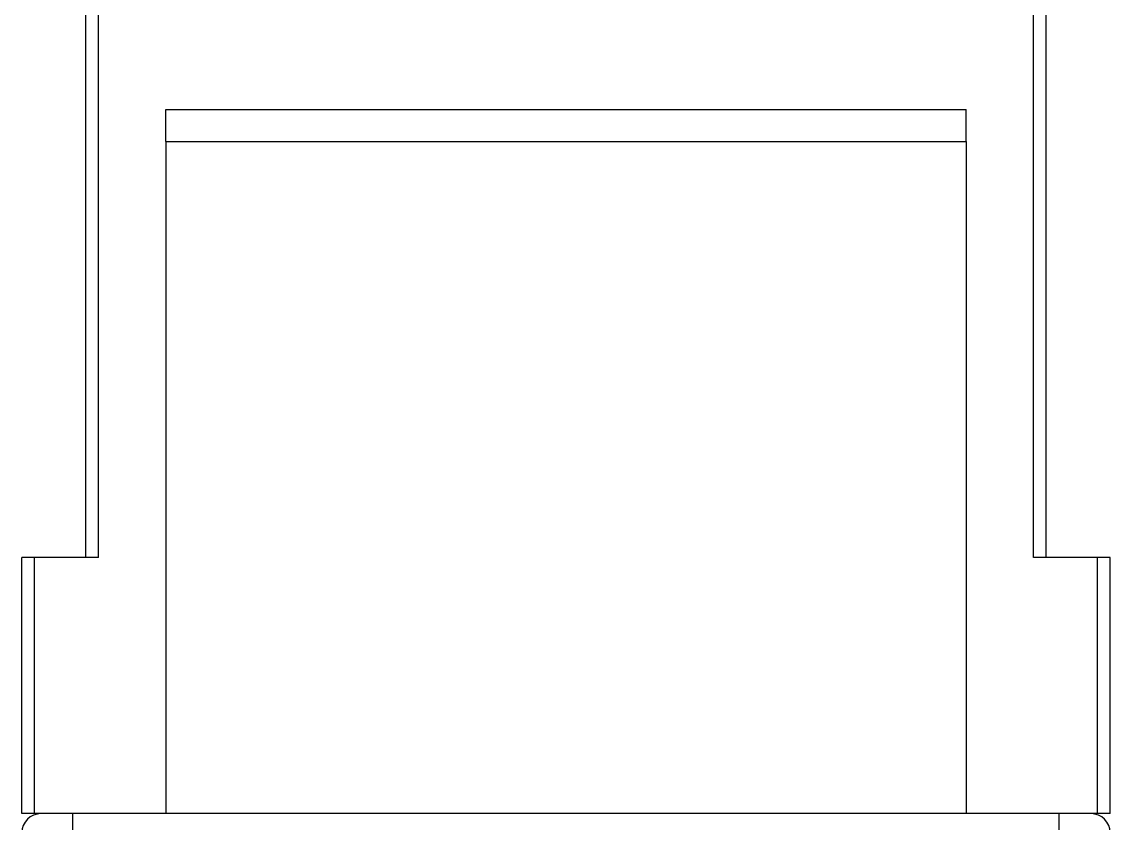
# Model space of a CAD drawing. Header units: millimetres. Extents: x -70 to 70, y -99 to 99.
# Drawn here: x 18.93 to 35.93, y 64.06 to 76.58 of the extents above; entities that cross this region are included whole.
import ezdxf

# ---------------------------------------------------------------- set-up
doc = ezdxf.new("R2010")
doc.units = ezdxf.units.MM
doc.layers.add('粗实线层', color=7, linetype='Continuous', lineweight=35)

msp = doc.modelspace()

# ---------------------------------------------------------------- linework, layer by layer
at = {"layer": '粗实线层', "color": 7, "lineweight": -3}
for p, q in [((19.926, 68.214), (19.926, 89.214)), ((20.126, 68.214), (20.126, 89.214)), ((34.726, 68.214), (34.726, 89.214)), ((34.926, 68.214), (34.926, 89.214)), ((21.176, 75.214), (33.676, 75.214)), ((21.176, 74.714), (21.176, 75.214)), ((33.676, 74.714), (33.676, 75.214)), ((21.176, 74.714), (21.176, 64.214)), ((21.176, 74.714), (33.676, 74.714)), ((33.676, 74.714), (33.676, 64.214)), ((19.126, 68.214), (18.926, 68.214)), ((18.926, 64.214), (18.926, 68.214)), ((19.926, 68.214), (19.126, 68.214)), ((19.126, 64.214), (19.126, 68.214)), ((20.126, 68.214), (19.926, 68.214)), ((34.926, 68.214), (34.726, 68.214)), ((35.726, 68.214), (34.926, 68.214)), ((35.726, 64.214), (35.726, 68.214)), ((35.926, 68.214), (35.726, 68.214)), ((35.926, 64.214), (35.926, 68.214)), ((19.126, 64.214), (18.926, 64.214)), ((19.926, 64.214), (19.126, 64.214)), ((19.726, 64.214), (19.226, 64.214)), ((19.726, 63.914), (19.726, 64.214)), ((35.126, 64.214), (19.726, 64.214)), ((35.726, 64.214), (34.926, 64.214)), ((35.126, 63.914), (35.126, 64.214)), ((35.626, 64.214), (35.126, 64.214)), ((35.926, 64.214), (35.726, 64.214))]:
    msp.add_line(p, q, dxfattribs=at)
for centre, start, end in [((19.226, 63.914), 90, 180), ((35.626, 63.914), 360, 90)]:
    msp.add_arc(centre, 0.3, start, end, dxfattribs=at)

doc.saveas('drawing.dxf')
